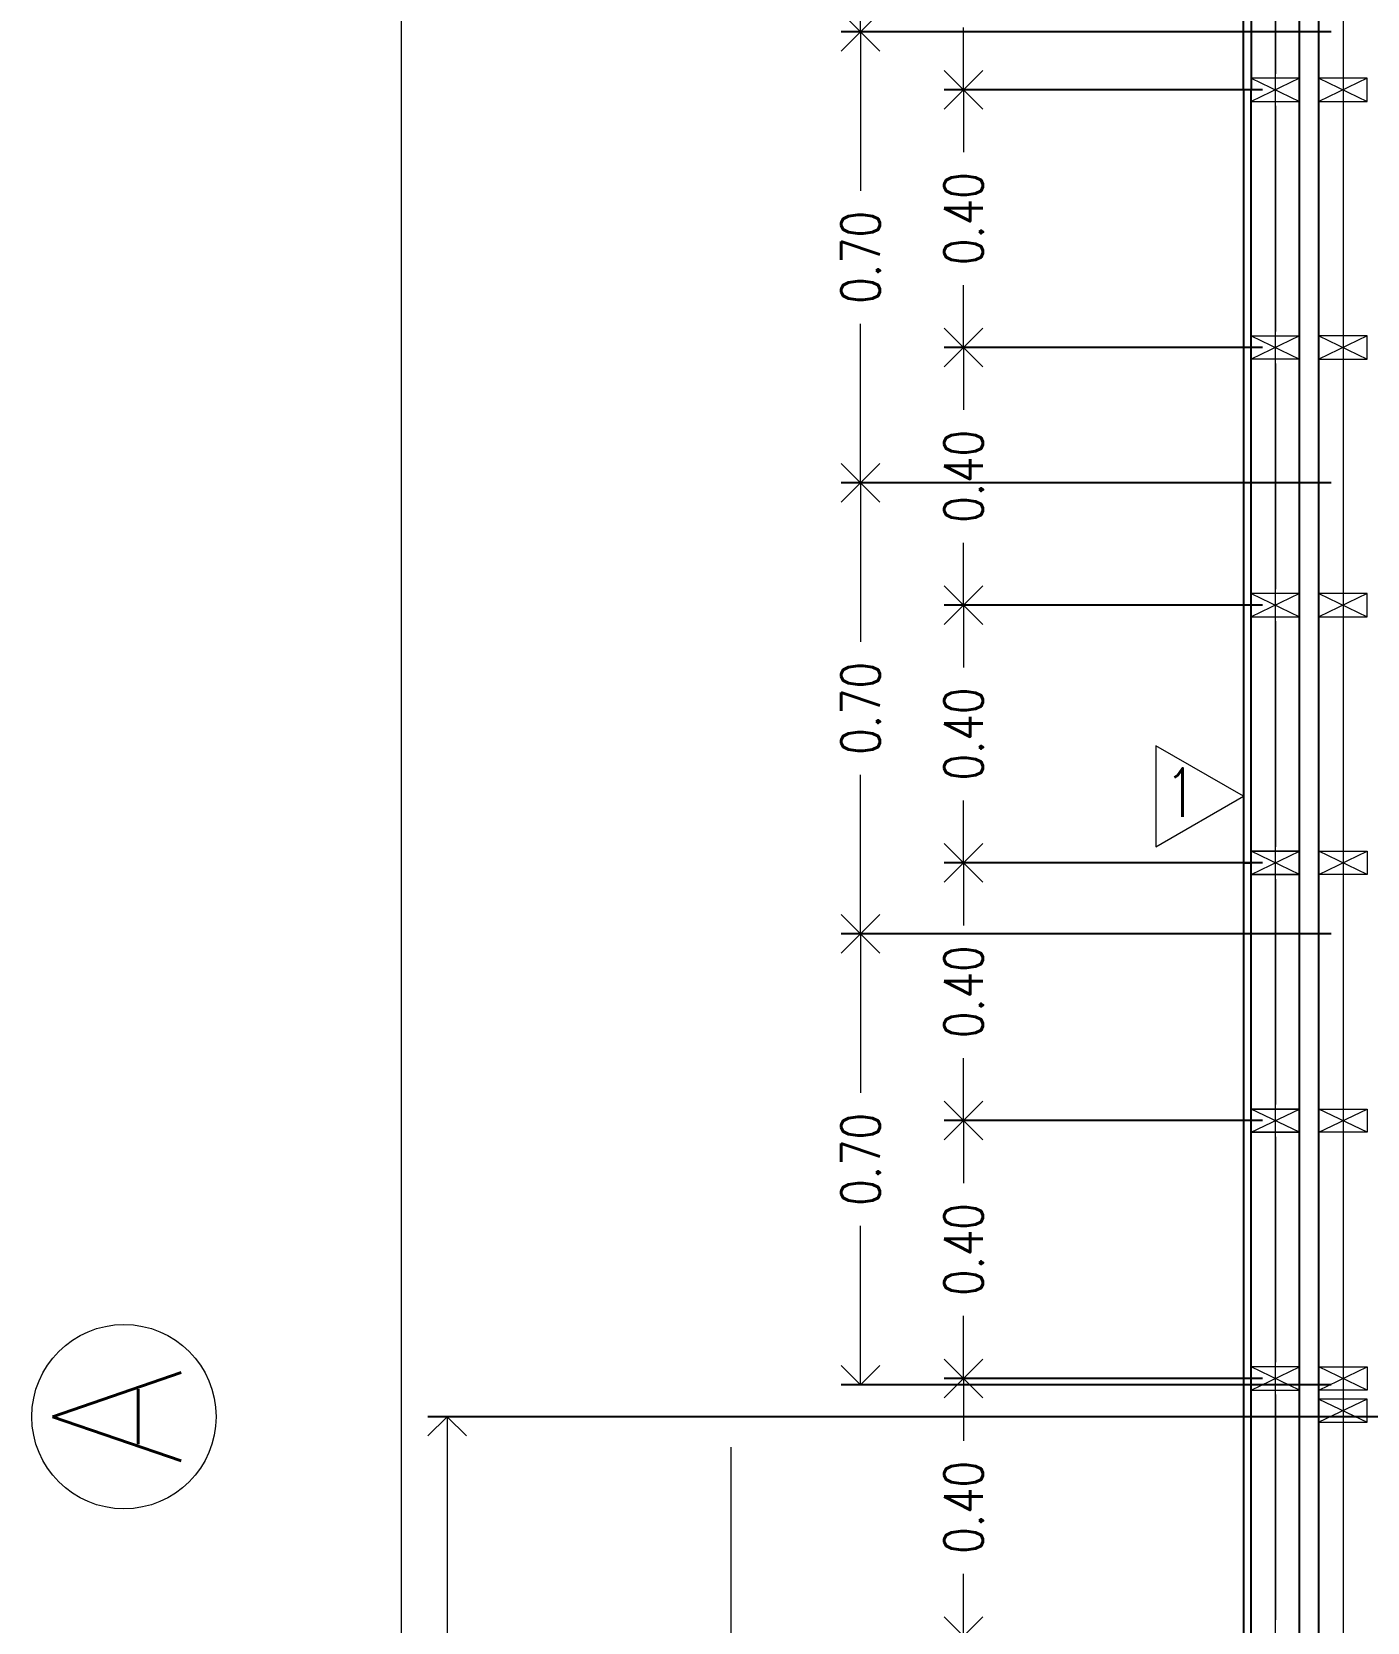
# Model space of a CAD drawing. Header units: metres. Extents: x -5.2 to 15.5, y -10.3 to 8.3.
# Drawn here: x -5.227 to -3.155, y -0.318 to 2.15 of the extents above; entities that cross this region are included whole.
import ezdxf
from ezdxf.enums import TextEntityAlignment as Align

# ---------------------------------------------------------------- set-up
doc = ezdxf.new("R2010")
doc.units = ezdxf.units.M
doc.header["$LTSCALE"] = 5
doc.header["$MEASUREMENT"] = 0
doc.linetypes.add('HIDDEN', pattern=[0.375, 0.25, -0.125])
doc.layers.get('0').update_dxf_attribs({"color": 30})
doc.layers.get('DEFPOINTS').update_dxf_attribs({"color": 210})
for name, color, linetype, lineweight in [('A-ANNO-DIMS', 3, 'Continuous', 18), ('A-ANNO-SYMB', 3, 'Continuous', 18), ('A-ANNO-TEXT', 3, 'Continuous', 18), ('A-DETL-MCUT', 4, 'Continuous', 25), ('A-ELEV-IDEN', 3, 'Continuous', 18), ('A-ELEV-MBE2', 4, 'Continuous', 25), ('A-ELEV-OVHD', 3, 'HIDDEN', 18), ('A-WALL-PATT', 8, 'Continuous', 18), ('A-WALL-STUD', 3, 'Continuous', 18)]:
    doc.layers.add(name, color=color, linetype=linetype, lineweight=lineweight)
doc.styles.add('E-ROMANS', font='romans.shx', dxfattribs={"width": 0.8})
doc.dimstyles.new('E-0050_ARW_12', dxfattribs={"dimscale": 0.001, "dimtxt": 60, "dimasz": 60, "dimexe": 30, "dimexo": 20, "dimgap": 30, "dimtad": 0, "dimzin": 0, "dimdsep": 46, "dimtxsty": 'E-ROMANS', "dimblk": 'OPEN90', "dimcen": 30, "dimclrd": 256, "dimclre": 256, "dimclrt": 256, "dimadec": 0, "dimazin": 0, "dimtfac": 1, "dimtmove": 1, "dimatfit": 3, "dimldrblk": 'OPEN90', "dimfxl": 1, "dimtfill": 1, "dimtolj": 1, "dimtzin": 0, "dimlwd": -1, "dimarcsym": 0})

# ---------------------------------------------------------------- blocks, each defined once
blk = doc.blocks.new('_Open90')
at = {"color": 0, "linetype": 'ByBlock', "lineweight": -2}
for p, q in [((-0.5, 0.5), (0, 0)), ((0, 0), (-1, 0)), ((0, 0), (-0.5, -0.5))]:
    blk.add_line(p, q, dxfattribs=at)
blk = doc.blocks.new('*D33')
at = {"layer": 'A-ANNO-DIMS', "lineweight": -2, "transparency": 16777216}
for p, q in [((-3.3173, 0.0599), (-3.8111, 0.0599)), ((-3.3173, -0.34), (-3.8111, -0.34))]:
    blk.add_line(p, q, dxfattribs=at)
at = {"layer": 'A-ANNO-DIMS', "transparency": 16777216}
for p, q in [((-3.7811, -0.0001), (-3.7811, -0.0369)), ((-3.7811, -0.28), (-3.7811, -0.2432))]:
    blk.add_line(p, q, dxfattribs=at)
at = {"layer": 'DEFPOINTS', "color": 0, "transparency": 16777216}
for p in [(-3.7811, 0.0599), (-3.2973, 0.0599), (-3.2973, -0.34)]:
    blk.add_point(p, dxfattribs=at)
at = {"layer": 'A-ANNO-DIMS', "transparency": 16777216, "xscale": 0.06, "yscale": 0.06, "zscale": 0.06}
for p, rotation in [((-3.7811, 0.0599), 90), ((-3.7811, -0.34), 270)]:
    blk.add_blockref('_Open90', p, dxfattribs=dict(at, rotation=rotation))
at = {"layer": 'A-ANNO-DIMS', "transparency": 16777216, "insert": (-3.7811, -0.1401), "char_height": 0.06, "attachment_point": 5, "rotation": 90, "style": 'E-ROMANS', "bg_fill": 3, "box_fill_scale": 1.25, "bg_fill_color": 256, "bg_fill_true_color": 13158600, "bg_fill_transparency": 0}
blk.add_mtext('\\A1;0.40', dxfattribs=at)
blk = doc.blocks.new('*D34')
at = {"layer": 'A-ANNO-DIMS', "lineweight": -2, "transparency": 16777216}
for p, q in [((-3.3173, 0.46), (-3.8111, 0.46)), ((-3.3173, 0.0599), (-3.8111, 0.0599))]:
    blk.add_line(p, q, dxfattribs=at)
at = {"layer": 'A-ANNO-DIMS', "transparency": 16777216}
for p, q in [((-3.7811, 0.4), (-3.7811, 0.3631)), ((-3.7811, 0.1199), (-3.7811, 0.1568))]:
    blk.add_line(p, q, dxfattribs=at)
at = {"layer": 'DEFPOINTS', "color": 0, "transparency": 16777216}
for p in [(-3.7811, 0.46), (-3.2973, 0.46), (-3.2973, 0.0599)]:
    blk.add_point(p, dxfattribs=at)
at = {"layer": 'A-ANNO-DIMS', "transparency": 16777216, "xscale": 0.06, "yscale": 0.06, "zscale": 0.06}
for p, rotation in [((-3.7811, 0.46), 90), ((-3.7811, 0.0599), 270)]:
    blk.add_blockref('_Open90', p, dxfattribs=dict(at, rotation=rotation))
at = {"layer": 'A-ANNO-DIMS', "transparency": 16777216, "insert": (-3.7811, 0.2599), "char_height": 0.06, "attachment_point": 5, "rotation": 90, "style": 'E-ROMANS', "bg_fill": 3, "box_fill_scale": 1.25, "bg_fill_color": 256, "bg_fill_true_color": 13158600, "bg_fill_transparency": 0}
blk.add_mtext('\\A1;0.40', dxfattribs=at)
blk = doc.blocks.new('*D35')
at = {"layer": 'A-ANNO-DIMS', "lineweight": -2, "transparency": 16777216}
for p, q in [((-3.3173, 0.86), (-3.8111, 0.86)), ((-3.3173, 0.46), (-3.8111, 0.46))]:
    blk.add_line(p, q, dxfattribs=at)
at = {"layer": 'A-ANNO-DIMS', "transparency": 16777216}
for p, q in [((-3.7811, 0.8), (-3.7811, 0.7631)), ((-3.7811, 0.52), (-3.7811, 0.5569))]:
    blk.add_line(p, q, dxfattribs=at)
at = {"layer": 'DEFPOINTS', "color": 0, "transparency": 16777216}
for p in [(-3.7811, 0.86), (-3.2973, 0.86), (-3.2973, 0.46)]:
    blk.add_point(p, dxfattribs=at)
at = {"layer": 'A-ANNO-DIMS', "transparency": 16777216, "xscale": 0.06, "yscale": 0.06, "zscale": 0.06}
for p, rotation in [((-3.7811, 0.86), 90), ((-3.7811, 0.46), 270)]:
    blk.add_blockref('_Open90', p, dxfattribs=dict(at, rotation=rotation))
at = {"layer": 'A-ANNO-DIMS', "transparency": 16777216, "insert": (-3.7811, 0.66), "char_height": 0.06, "attachment_point": 5, "rotation": 90, "style": 'E-ROMANS', "bg_fill": 3, "box_fill_scale": 1.25, "bg_fill_color": 256, "bg_fill_true_color": 13158600, "bg_fill_transparency": 0}
blk.add_mtext('\\A1;0.40', dxfattribs=at)
blk = doc.blocks.new('*D36')
at = {"layer": 'A-ANNO-DIMS', "lineweight": -2, "transparency": 16777216}
for p, q in [((-3.3173, 1.26), (-3.8111, 1.26)), ((-3.3173, 0.86), (-3.8111, 0.86))]:
    blk.add_line(p, q, dxfattribs=at)
at = {"layer": 'A-ANNO-DIMS', "transparency": 16777216}
for p, q in [((-3.7811, 1.2), (-3.7811, 1.1631)), ((-3.7811, 0.92), (-3.7811, 0.9569))]:
    blk.add_line(p, q, dxfattribs=at)
at = {"layer": 'DEFPOINTS', "color": 0, "transparency": 16777216}
for p in [(-3.7811, 1.26), (-3.2973, 1.26), (-3.2973, 0.86)]:
    blk.add_point(p, dxfattribs=at)
at = {"layer": 'A-ANNO-DIMS', "transparency": 16777216, "xscale": 0.06, "yscale": 0.06, "zscale": 0.06}
for p, rotation in [((-3.7811, 1.26), 90), ((-3.7811, 0.86), 270)]:
    blk.add_blockref('_Open90', p, dxfattribs=dict(at, rotation=rotation))
at = {"layer": 'A-ANNO-DIMS', "transparency": 16777216, "insert": (-3.7811, 1.06), "char_height": 0.06, "attachment_point": 5, "rotation": 90, "style": 'E-ROMANS', "bg_fill": 3, "box_fill_scale": 1.25, "bg_fill_color": 256, "bg_fill_true_color": 13158600, "bg_fill_transparency": 0}
blk.add_mtext('\\A1;0.40', dxfattribs=at)
blk = doc.blocks.new('*D37')
at = {"layer": 'A-ANNO-DIMS', "lineweight": -2, "transparency": 16777216}
for p, q in [((-3.3173, 1.66), (-3.8111, 1.66)), ((-3.3173, 1.26), (-3.8111, 1.26))]:
    blk.add_line(p, q, dxfattribs=at)
at = {"layer": 'A-ANNO-DIMS', "transparency": 16777216}
for p, q in [((-3.7811, 1.6), (-3.7811, 1.5631)), ((-3.7811, 1.32), (-3.7811, 1.3569))]:
    blk.add_line(p, q, dxfattribs=at)
at = {"layer": 'DEFPOINTS', "color": 0, "transparency": 16777216}
for p in [(-3.7811, 1.66), (-3.2973, 1.66), (-3.2973, 1.26)]:
    blk.add_point(p, dxfattribs=at)
at = {"layer": 'A-ANNO-DIMS', "transparency": 16777216, "xscale": 0.06, "yscale": 0.06, "zscale": 0.06}
for p, rotation in [((-3.7811, 1.66), 90), ((-3.7811, 1.26), 270)]:
    blk.add_blockref('_Open90', p, dxfattribs=dict(at, rotation=rotation))
at = {"layer": 'A-ANNO-DIMS', "transparency": 16777216, "insert": (-3.7811, 1.46), "char_height": 0.06, "attachment_point": 5, "rotation": 90, "style": 'E-ROMANS', "bg_fill": 3, "box_fill_scale": 1.25, "bg_fill_color": 256, "bg_fill_true_color": 13158600, "bg_fill_transparency": 0}
blk.add_mtext('\\A1;0.40', dxfattribs=at)
blk = doc.blocks.new('*D38')
at = {"layer": 'A-ANNO-DIMS', "lineweight": -2, "transparency": 16777216}
for p, q in [((-3.3173, 2.06), (-3.8111, 2.06)), ((-3.3173, 1.66), (-3.8111, 1.66))]:
    blk.add_line(p, q, dxfattribs=at)
at = {"layer": 'A-ANNO-DIMS', "transparency": 16777216}
for p, q in [((-3.7811, 2), (-3.7811, 1.9631)), ((-3.7811, 1.72), (-3.7811, 1.7569))]:
    blk.add_line(p, q, dxfattribs=at)
at = {"layer": 'DEFPOINTS', "color": 0, "transparency": 16777216}
for p in [(-3.7811, 2.06), (-3.2973, 2.06), (-3.2973, 1.66)]:
    blk.add_point(p, dxfattribs=at)
at = {"layer": 'A-ANNO-DIMS', "transparency": 16777216, "xscale": 0.06, "yscale": 0.06, "zscale": 0.06}
for p, rotation in [((-3.7811, 2.06), 90), ((-3.7811, 1.66), 270)]:
    blk.add_blockref('_Open90', p, dxfattribs=dict(at, rotation=rotation))
at = {"layer": 'A-ANNO-DIMS', "transparency": 16777216, "insert": (-3.7811, 1.86), "char_height": 0.06, "attachment_point": 5, "rotation": 90, "style": 'E-ROMANS', "bg_fill": 3, "box_fill_scale": 1.25, "bg_fill_color": 256, "bg_fill_true_color": 13158600, "bg_fill_transparency": 0}
blk.add_mtext('\\A1;0.40', dxfattribs=at)
blk = doc.blocks.new('*D39')
at = {"layer": 'A-ANNO-DIMS', "lineweight": -2, "transparency": 16777216}
for p, q in [((-3.3173, 2.46), (-3.8111, 2.46)), ((-3.3173, 2.06), (-3.8111, 2.06))]:
    blk.add_line(p, q, dxfattribs=at)
at = {"layer": 'A-ANNO-DIMS', "transparency": 16777216}
for p, q in [((-3.7811, 2.4), (-3.7811, 2.3631)), ((-3.7811, 2.12), (-3.7811, 2.1569))]:
    blk.add_line(p, q, dxfattribs=at)
at = {"layer": 'DEFPOINTS', "color": 0, "transparency": 16777216}
for p in [(-3.7811, 2.46), (-3.2973, 2.46), (-3.2973, 2.06)]:
    blk.add_point(p, dxfattribs=at)
at = {"layer": 'A-ANNO-DIMS', "transparency": 16777216, "xscale": 0.06, "yscale": 0.06, "zscale": 0.06}
for p, rotation in [((-3.7811, 2.46), 90), ((-3.7811, 2.06), 270)]:
    blk.add_blockref('_Open90', p, dxfattribs=dict(at, rotation=rotation))
at = {"layer": 'A-ANNO-DIMS', "transparency": 16777216, "insert": (-3.7811, 2.26), "char_height": 0.06, "attachment_point": 5, "rotation": 90, "style": 'E-ROMANS', "bg_fill": 3, "box_fill_scale": 1.25, "bg_fill_color": 256, "bg_fill_true_color": 13158600, "bg_fill_transparency": 0}
blk.add_mtext('\\A1;0.40', dxfattribs=at)
blk = doc.blocks.new('*D43')
at = {"layer": 'A-ANNO-DIMS', "lineweight": -2, "transparency": 16777216}
for p, q in [((-3.2109, 2.95), (-3.9711, 2.95)), ((-3.2108, 2.15), (-3.9711, 2.15))]:
    blk.add_line(p, q, dxfattribs=at)
at = {"layer": 'A-ANNO-DIMS', "transparency": 16777216}
for p, q in [((-3.9411, 2.89), (-3.9411, 2.6531)), ((-3.9411, 2.21), (-3.9411, 2.4469))]:
    blk.add_line(p, q, dxfattribs=at)
at = {"layer": 'DEFPOINTS', "color": 0, "transparency": 16777216}
for p in [(-3.1909, 2.95), (-3.9411, 2.15), (-3.1908, 2.15)]:
    blk.add_point(p, dxfattribs=at)
at = {"layer": 'A-ANNO-DIMS', "transparency": 16777216, "xscale": 0.06, "yscale": 0.06, "zscale": 0.06}
for p, rotation in [((-3.9411, 2.95), 90), ((-3.9411, 2.15), 270)]:
    blk.add_blockref('_Open90', p, dxfattribs=dict(at, rotation=rotation))
at = {"layer": 'A-ANNO-DIMS', "transparency": 16777216, "insert": (-3.9411, 2.55), "char_height": 0.06, "attachment_point": 5, "rotation": 90, "style": 'E-ROMANS', "bg_fill": 3, "box_fill_scale": 1.25, "bg_fill_color": 256, "bg_fill_true_color": 13158600, "bg_fill_transparency": 0}
blk.add_mtext('\\A1;0.80', dxfattribs=at)
blk = doc.blocks.new('*D44')
at = {"layer": 'A-ANNO-DIMS', "lineweight": -2, "transparency": 16777216}
for p, q in [((-3.2108, 2.15), (-3.9711, 2.15)), ((-3.2108, 1.45), (-3.9711, 1.45))]:
    blk.add_line(p, q, dxfattribs=at)
at = {"layer": 'A-ANNO-DIMS', "transparency": 16777216}
for p, q in [((-3.9411, 2.09), (-3.9411, 1.9031)), ((-3.9411, 1.51), (-3.9411, 1.6969))]:
    blk.add_line(p, q, dxfattribs=at)
at = {"layer": 'DEFPOINTS', "color": 0, "transparency": 16777216}
for p in [(-3.1908, 2.15), (-3.9411, 1.45), (-3.1908, 1.45)]:
    blk.add_point(p, dxfattribs=at)
at = {"layer": 'A-ANNO-DIMS', "transparency": 16777216, "xscale": 0.06, "yscale": 0.06, "zscale": 0.06}
for p, rotation in [((-3.9411, 2.15), 90), ((-3.9411, 1.45), 270)]:
    blk.add_blockref('_Open90', p, dxfattribs=dict(at, rotation=rotation))
at = {"layer": 'A-ANNO-DIMS', "transparency": 16777216, "insert": (-3.9411, 1.8), "char_height": 0.06, "attachment_point": 5, "rotation": 90, "style": 'E-ROMANS', "bg_fill": 3, "box_fill_scale": 1.25, "bg_fill_color": 256, "bg_fill_true_color": 13158600, "bg_fill_transparency": 0}
blk.add_mtext('\\A1;0.70', dxfattribs=at)
blk = doc.blocks.new('*D45')
at = {"layer": 'A-ANNO-DIMS', "lineweight": -2, "transparency": 16777216}
for p, q in [((-3.2108, 1.45), (-3.9711, 1.45)), ((-3.2108, 0.75), (-3.9711, 0.75))]:
    blk.add_line(p, q, dxfattribs=at)
at = {"layer": 'A-ANNO-DIMS', "transparency": 16777216}
for p, q in [((-3.9411, 1.39), (-3.9411, 1.2031)), ((-3.9411, 0.81), (-3.9411, 0.9969))]:
    blk.add_line(p, q, dxfattribs=at)
at = {"layer": 'DEFPOINTS', "color": 0, "transparency": 16777216}
for p in [(-3.1908, 1.45), (-3.9411, 0.75), (-3.1908, 0.75)]:
    blk.add_point(p, dxfattribs=at)
at = {"layer": 'A-ANNO-DIMS', "transparency": 16777216, "xscale": 0.06, "yscale": 0.06, "zscale": 0.06}
for p, rotation in [((-3.9411, 1.45), 90), ((-3.9411, 0.75), 270)]:
    blk.add_blockref('_Open90', p, dxfattribs=dict(at, rotation=rotation))
at = {"layer": 'A-ANNO-DIMS', "transparency": 16777216, "insert": (-3.9411, 1.1), "char_height": 0.06, "attachment_point": 5, "rotation": 90, "style": 'E-ROMANS', "bg_fill": 3, "box_fill_scale": 1.25, "bg_fill_color": 256, "bg_fill_true_color": 13158600, "bg_fill_transparency": 0}
blk.add_mtext('\\A1;0.70', dxfattribs=at)
blk = doc.blocks.new('*D46')
at = {"layer": 'A-ANNO-DIMS', "lineweight": -2, "transparency": 16777216}
for p, q in [((-3.2108, 0.75), (-3.9711, 0.75)), ((-3.2108, 0.05), (-3.9711, 0.05))]:
    blk.add_line(p, q, dxfattribs=at)
at = {"layer": 'A-ANNO-DIMS', "transparency": 16777216}
for p, q in [((-3.9411, 0.69), (-3.9411, 0.5031)), ((-3.9411, 0.11), (-3.9411, 0.2969))]:
    blk.add_line(p, q, dxfattribs=at)
at = {"layer": 'DEFPOINTS', "color": 0, "transparency": 16777216}
for p in [(-3.1908, 0.75), (-3.9411, 0.05), (-3.1908, 0.05)]:
    blk.add_point(p, dxfattribs=at)
at = {"layer": 'A-ANNO-DIMS', "transparency": 16777216, "xscale": 0.06, "yscale": 0.06, "zscale": 0.06}
for p, rotation in [((-3.9411, 0.75), 90), ((-3.9411, 0.05), 270)]:
    blk.add_blockref('_Open90', p, dxfattribs=dict(at, rotation=rotation))
at = {"layer": 'A-ANNO-DIMS', "transparency": 16777216, "insert": (-3.9411, 0.4), "char_height": 0.06, "attachment_point": 5, "rotation": 90, "style": 'E-ROMANS', "bg_fill": 3, "box_fill_scale": 1.25, "bg_fill_color": 256, "bg_fill_true_color": 13158600, "bg_fill_transparency": 0}
blk.add_mtext('\\A1;0.70', dxfattribs=at)
blk = doc.blocks.new('*D53')
at = {"layer": 'A-ANNO-DIMS', "lineweight": -2, "transparency": 16777216}
for p, q in [((-2.7016, 0.0005), (-4.6127, 0.0005)), ((-2.7126, -3.9025), (-4.6127, -3.9025))]:
    blk.add_line(p, q, dxfattribs=at)
at = {"layer": 'A-ANNO-DIMS', "transparency": 16777216}
for p, q in [((-4.5827, -0.0595), (-4.5827, -1.8479)), ((-4.5827, -3.8425), (-4.5827, -2.0541))]:
    blk.add_line(p, q, dxfattribs=at)
at = {"layer": 'DEFPOINTS', "color": 0, "transparency": 16777216}
for p in [(-4.5827, 0.0005), (-2.6816, 0.0005), (-2.6926, -3.9025)]:
    blk.add_point(p, dxfattribs=at)
at = {"layer": 'A-ANNO-DIMS', "transparency": 16777216, "xscale": 0.06, "yscale": 0.06, "zscale": 0.06}
for p, rotation in [((-4.5827, 0.0005), 90), ((-4.5827, -3.9025), 270)]:
    blk.add_blockref('_Open90', p, dxfattribs=dict(at, rotation=rotation))
at = {"layer": 'A-ANNO-DIMS', "transparency": 16777216, "insert": (-4.5827, -1.951), "char_height": 0.06, "attachment_point": 5, "rotation": 90, "style": 'E-ROMANS', "bg_fill": 3, "box_fill_scale": 1.25, "bg_fill_color": 256, "bg_fill_true_color": 13158600, "bg_fill_transparency": 0}
blk.add_mtext('\\A1;3.90', dxfattribs=at)

msp = doc.modelspace()

# ---------------------------------------------------------------- linework, layer by layer
at = {"layer": 'A-ANNO-SYMB'}
msp.add_circle((-5.0842, 0.0005), 0.14303, dxfattribs=at)
at = {"layer": 'A-ELEV-IDEN'}
msp.add_lwpolyline([(-4.65388, 6.82485), (-4.65388, -7.24406)], dxfattribs=at)
at = {"layer": 'A-ELEV-MBE2'}
msp.add_line((-3.22981, -4.17799), (-3.22981, 3.19802), dxfattribs=at)

# ---------------------------------------------------------------- texts
at = {"layer": 'A-ANNO-TEXT', "style": 'E-ROMANS'}
msp.add_attdef('A', text='0.00', height=0.2, rotation=90, dxfattribs=at).set_placement((-5.09533, 0.0005), align=Align.MIDDLE_CENTER)

# ---------------------------------------------------------------- dimensions: what is measured, and where the dimension line sits
at = {"layer": 'A-ANNO-DIMS'}
dim = msp.add_linear_dim(base=(-3.78113, 0.05988), p1=(-3.29735, -0.34), p2=(-3.29735, 0.05988), angle=90, dimstyle='E-0050_ARW_12', dxfattribs=at)
dim.commit()
dim.dimension.update_dxf_attribs({"geometry": '*D33', "text_midpoint": (-3.78113, -0.14006)})

# ---------------------------------------------------------------- next in the draw order: dimensions: what is measured, and where the dimension line sits
dim = msp.add_linear_dim(base=(-3.78113, 0.46), p1=(-3.29735, 0.05988), p2=(-3.29735, 0.46), angle=90, dimstyle='E-0050_ARW_12', dxfattribs=at)
dim.commit()
dim.dimension.update_dxf_attribs({"geometry": '*D34', "text_midpoint": (-3.78113, 0.25994)})

# ---------------------------------------------------------------- next in the draw order: dimensions: what is measured, and where the dimension line sits
dim = msp.add_linear_dim(base=(-3.78113, 0.86), p1=(-3.29735, 0.46), p2=(-3.29735, 0.86), angle=90, dimstyle='E-0050_ARW_12', dxfattribs=at)
dim.commit()
dim.dimension.update_dxf_attribs({"geometry": '*D35', "text_midpoint": (-3.78113, 0.66)})

# ---------------------------------------------------------------- next in the draw order: dimensions: what is measured, and where the dimension line sits
dim = msp.add_linear_dim(base=(-3.78113, 1.26), p1=(-3.29735, 0.86), p2=(-3.29735, 1.26), angle=90, dimstyle='E-0050_ARW_12', dxfattribs=at)
dim.commit()
dim.dimension.update_dxf_attribs({"geometry": '*D36', "text_midpoint": (-3.78113, 1.06)})

# ---------------------------------------------------------------- next in the draw order: dimensions: what is measured, and where the dimension line sits
dim = msp.add_linear_dim(base=(-3.78113, 1.66), p1=(-3.29735, 1.26), p2=(-3.29735, 1.66), angle=90, dimstyle='E-0050_ARW_12', dxfattribs=at)
dim.commit()
dim.dimension.update_dxf_attribs({"geometry": '*D37', "text_midpoint": (-3.78113, 1.46)})

# ---------------------------------------------------------------- next in the draw order: dimensions: what is measured, and where the dimension line sits
dim = msp.add_linear_dim(base=(-3.78113, 2.06), p1=(-3.29735, 1.66), p2=(-3.29735, 2.06), angle=90, dimstyle='E-0050_ARW_12', dxfattribs=at)
dim.commit()
dim.dimension.update_dxf_attribs({"geometry": '*D38', "text_midpoint": (-3.78113, 1.86)})

# ---------------------------------------------------------------- next in the draw order: dimensions: what is measured, and where the dimension line sits
dim = msp.add_linear_dim(base=(-3.78113, 2.46), p1=(-3.29735, 2.06), p2=(-3.29735, 2.46), angle=90, dimstyle='E-0050_ARW_12', dxfattribs=at)
dim.commit()
dim.dimension.update_dxf_attribs({"geometry": '*D39', "text_midpoint": (-3.78113, 2.26)})

# ---------------------------------------------------------------- next in the draw order: dimensions: what is measured, and where the dimension line sits
dim = msp.add_linear_dim(base=(-3.94109, 2.14999), p1=(-3.19086, 2.94999), p2=(-3.19085, 2.14999), angle=90, dimstyle='E-0050_ARW_12', dxfattribs=at)
dim.commit()
dim.dimension.update_dxf_attribs({"geometry": '*D43', "text_midpoint": (-3.94109, 2.54999)})

# ---------------------------------------------------------------- next in the draw order: dimensions: what is measured, and where the dimension line sits
dim = msp.add_linear_dim(base=(-3.94109, 1.44999), p1=(-3.19085, 2.14999), p2=(-3.19085, 1.44999), angle=90, dimstyle='E-0050_ARW_12', dxfattribs=at)
dim.commit()
dim.dimension.update_dxf_attribs({"geometry": '*D44', "text_midpoint": (-3.94109, 1.79999)})

# ---------------------------------------------------------------- next in the draw order: linework, layer by layer
at = {"layer": 'A-DETL-MCUT'}
msp.add_lwpolyline([(-3.34685, 2.05999), (-3.34685, 3.26001), (-3.33485, 3.26001), (-3.33485, 2.05999)], close=True, dxfattribs=at)
at = {"layer": 'A-WALL-PATT', "ltscale": 0.1}
for p, q in [((-3.29735, 2.435), (-3.29735, 2.08502)), ((-3.19231, 2.435), (-3.19231, 2.085)), ((-3.29735, 2.03502), (-3.29735, 1.685)), ((-3.19231, 2.035), (-3.19231, 1.685))]:
    msp.add_line(p, q, dxfattribs=at)
at = {"layer": 'A-WALL-STUD'}
for p, q in [((-3.25985, 2.07802), (-3.33485, 2.04202)), ((-3.33485, 2.07802), (-3.25985, 2.04202)), ((-3.15481, 2.078), (-3.22981, 2.042)), ((-3.22981, 2.078), (-3.15481, 2.042)), ((-3.33485, 1.678), (-3.25985, 1.642)), ((-3.25985, 1.678), (-3.33485, 1.642)), ((-3.15481, 1.678), (-3.22981, 1.642)), ((-3.22981, 1.678), (-3.15481, 1.642))]:
    msp.add_line(p, q, dxfattribs=at)
for points in [[(-3.25985, 2.07802), (-3.33485, 2.07802), (-3.33485, 2.04202), (-3.25985, 2.04202)], [(-3.15481, 2.078), (-3.22981, 2.078), (-3.22981, 2.042), (-3.15481, 2.042)], [(-3.33485, 1.678), (-3.25985, 1.678), (-3.25985, 1.642), (-3.33485, 1.642)], [(-3.15481, 1.678), (-3.22981, 1.678), (-3.22981, 1.642), (-3.15481, 1.642)]]:
    msp.add_lwpolyline(points, close=True, dxfattribs=at)

# ---------------------------------------------------------------- next in the draw order: dimensions: what is measured, and where the dimension line sits
at = {"layer": 'A-ANNO-DIMS'}
dim = msp.add_linear_dim(base=(-3.94109, 0.74999), p1=(-3.19085, 1.44999), p2=(-3.19085, 0.74999), angle=90, dimstyle='E-0050_ARW_12', dxfattribs=at)
dim.commit()
dim.dimension.update_dxf_attribs({"geometry": '*D45', "text_midpoint": (-3.94109, 1.09999)})

# ---------------------------------------------------------------- next in the draw order: linework, layer by layer
at = {"layer": 'A-ANNO-TEXT'}
msp.add_lwpolyline([(-3.34685, 0.96355), (-3.48272, 1.04198), (-3.48271, 0.88511)], close=True, dxfattribs=at)
at = {"layer": 'A-DETL-MCUT'}
msp.add_lwpolyline([(-3.33485, 0.86), (-3.33485, 2.06), (-3.34685, 2.06), (-3.34685, 0.86)], close=True, dxfattribs=at)
at = {"layer": 'A-WALL-PATT', "ltscale": 0.1}
for p, q in [((-3.29735, 1.635), (-3.29735, 1.28502)), ((-3.19231, 1.635), (-3.19231, 1.285)), ((-3.29735, 1.23502), (-3.29735, 0.885)), ((-3.19231, 1.235), (-3.19231, 0.885))]:
    msp.add_line(p, q, dxfattribs=at)
at = {"layer": 'A-WALL-STUD'}
for p, q in [((-3.25985, 1.27802), (-3.33485, 1.24202)), ((-3.33485, 1.27802), (-3.25985, 1.24202)), ((-3.15481, 1.278), (-3.22981, 1.242)), ((-3.22981, 1.278), (-3.15481, 1.242)), ((-3.25985, 0.84201), (-3.33485, 0.87801)), ((-3.33485, 0.84201), (-3.25985, 0.87801)), ((-3.33485, 0.842), (-3.25985, 0.878)), ((-3.25985, 0.842), (-3.33485, 0.878)), ((-3.15481, 0.842), (-3.22981, 0.878)), ((-3.22981, 0.842), (-3.15481, 0.878))]:
    msp.add_line(p, q, dxfattribs=at)
for points in [[(-3.25985, 1.27802), (-3.33485, 1.27802), (-3.33485, 1.24202), (-3.25985, 1.24202)], [(-3.15481, 1.278), (-3.22981, 1.278), (-3.22981, 1.242), (-3.15481, 1.242)], [(-3.25985, 0.84201), (-3.33485, 0.84201), (-3.33485, 0.87801), (-3.25985, 0.87801)], [(-3.33485, 0.842), (-3.25985, 0.842), (-3.25985, 0.878), (-3.33485, 0.878)], [(-3.15481, 0.842), (-3.22981, 0.842), (-3.22981, 0.878), (-3.15481, 0.878)]]:
    msp.add_lwpolyline(points, close=True, dxfattribs=at)

# ---------------------------------------------------------------- next in the draw order: texts
at = {"layer": 'A-ANNO-TEXT', "insert": (-3.44376, 0.9692), "char_height": 0.075, "attachment_point": 5, "rotation": 0.00048, "style": 'E-ROMANS'}
msp.add_mtext('\\pi-0.45,l0.45,t0.45;1', dxfattribs=at)

# ---------------------------------------------------------------- next in the draw order: dimensions: what is measured, and where the dimension line sits
at = {"layer": 'A-ANNO-DIMS'}
dim = msp.add_linear_dim(base=(-3.94109, 0.04999), p1=(-3.19085, 0.74999), p2=(-3.19085, 0.04999), angle=90, dimstyle='E-0050_ARW_12', dxfattribs=at)
dim.commit()
dim.dimension.update_dxf_attribs({"geometry": '*D46', "text_midpoint": (-3.94109, 0.39999)})

# ---------------------------------------------------------------- next in the draw order: linework, layer by layer
at = {"layer": 'A-ANNO-SYMB'}
for p, q in [((-3.19231, 6.4174), (-3.19231, -5.60619)), ((-3.29735, -5.2546), (-3.29735, 6.0188))]:
    msp.add_line(p, q, dxfattribs=at)
at = {"layer": 'A-DETL-MCUT'}
msp.add_lwpolyline([(-3.33485, -0.34), (-3.33485, 0.86), (-3.34685, 0.86), (-3.34685, -0.34)], close=True, dxfattribs=at)
at = {"layer": 'A-ELEV-MBE2'}
for p, q in [((-3.25985, -4.17799), (-3.25985, 3.19802)), ((-3.22981, -4.178), (-3.22981, 3.19801))]:
    msp.add_line(p, q, dxfattribs=at)
at = {"layer": 'A-WALL-PATT', "ltscale": 0.1}
for p, q in [((-3.29735, 0.835), (-3.29735, 0.48501)), ((-3.19231, 0.835), (-3.19231, 0.485)), ((-3.29735, 0.435), (-3.29735, 0.08489)), ((-3.19231, 0.435), (-3.19231, 0.08489))]:
    msp.add_line(p, q, dxfattribs=at)
at = {"layer": 'A-WALL-STUD'}
for p, q in [((-3.25985, 0.44201), (-3.33485, 0.47801)), ((-3.33485, 0.44201), (-3.25985, 0.47801)), ((-3.33485, 0.442), (-3.25985, 0.478)), ((-3.25985, 0.442), (-3.33485, 0.478)), ((-3.15481, 0.442), (-3.22981, 0.478)), ((-3.22981, 0.442), (-3.15481, 0.478)), ((-3.33485, 0.04189), (-3.25985, 0.07789)), ((-3.25985, 0.04189), (-3.33485, 0.07789)), ((-3.15481, 0.04189), (-3.22981, 0.07789)), ((-3.22981, 0.04189), (-3.15481, 0.07789))]:
    msp.add_line(p, q, dxfattribs=at)
for points in [[(-3.25985, 0.44201), (-3.33485, 0.44201), (-3.33485, 0.47801), (-3.25985, 0.47801)], [(-3.33485, 0.442), (-3.25985, 0.442), (-3.25985, 0.478), (-3.33485, 0.478)], [(-3.15481, 0.442), (-3.22981, 0.442), (-3.22981, 0.478), (-3.15481, 0.478)], [(-3.33485, 0.04189), (-3.25985, 0.04189), (-3.25985, 0.07789), (-3.33485, 0.07789)], [(-3.15481, 0.04189), (-3.22981, 0.04189), (-3.22981, 0.07789), (-3.15481, 0.07789)]]:
    msp.add_lwpolyline(points, close=True, dxfattribs=at)

# ---------------------------------------------------------------- next in the draw order: dimensions: what is measured, and where the dimension line sits
at = {"layer": 'A-ANNO-DIMS'}
dim = msp.add_linear_dim(base=(-4.58268, 0.0005), p1=(-2.69258, -3.9025), p2=(-2.68158, 0.0005), angle=90, dimstyle='E-0050_ARW_12', override={"dimfxl": 0.3}, dxfattribs=at)
dim.commit()
dim.dimension.update_dxf_attribs({"geometry": '*D53', "text_midpoint": (-4.58268, -1.951)})

# ---------------------------------------------------------------- next in the draw order: linework, layer by layer
at = {"layer": 'A-ELEV-OVHD'}
msp.add_line((-4.14177, -0.547), (-4.14177, -0.047), dxfattribs=at)
at = {"layer": 'A-WALL-PATT', "ltscale": 0.1}
for p, q in [((-3.29735, 0.03489), (-3.29735, -0.315)), ((-3.19231, -0.01511), (-3.19231, -0.315))]:
    msp.add_line(p, q, dxfattribs=at)
at = {"layer": 'A-WALL-STUD'}
for p, q in [((-3.15481, 0.02789), (-3.22981, -0.00811)), ((-3.22981, 0.02789), (-3.15481, -0.00811))]:
    msp.add_line(p, q, dxfattribs=at)
msp.add_lwpolyline([(-3.15481, 0.02789), (-3.22981, 0.02789), (-3.22981, -0.00811), (-3.15481, -0.00811)], close=True, dxfattribs=at)

doc.saveas('drawing.dxf')
